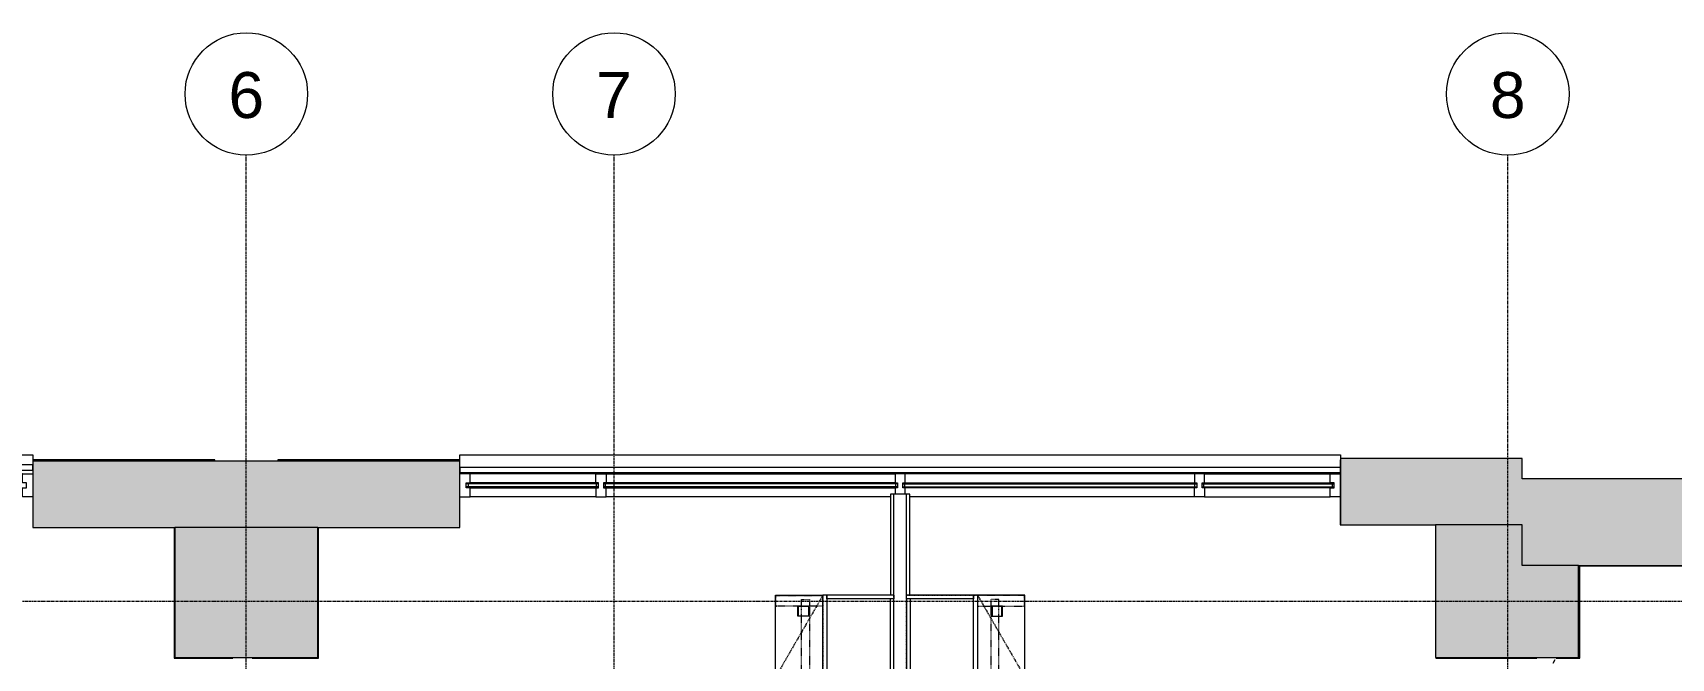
# Model space of a CAD drawing. Header units: inches. Extents: x 29752 to 31446, y 4278 to 5722.
# Drawn here: x 30802.5 to 31123.4, y 5599.6 to 5722.1 of the extents above; entities that cross this region are included whole.
import ezdxf

# ---------------------------------------------------------------- set-up
doc = ezdxf.new("R2010")
doc.units = ezdxf.units.IN
doc.header["$MEASUREMENT"] = 0
for name, pattern in [('Dash', [0.25, 0.125, -0.125]), ('Grid Line 1_2_', [0.875, 0.5, -0.125, 0.125, -0.125]), ('Hidden', [0.28125, 0.1875, -0.09375]), ('Overhead', [0.15625, 0.09375, -0.0625])]:
    doc.linetypes.add(name, pattern=pattern)
for name, color, linetype, lineweight in [('1900 Duke Street_2nd Flr_LINKED_dwg', 8, 'Continuous', 9), ('A-GLAZ-CURT', 52, 'Continuous', 9), ('A-WALL', 113, 'Continuous', 13), ('A-WALL-PATT', 111, 'Continuous', 13), ('AE-GLAZING', 7, 'Continuous', 9), ('AE-SILL', 7, 'Continuous', 9), ('AE-WALLS-PATT', 7, 'Continuous', 9), ('AE-WALLS-TENANT', 7, 'Continuous', 9), ('I-FURN-PNLS', 30, 'Continuous', 9), ('I-WALL', 2, 'Continuous', 13), ('Q-CASE', 31, 'Continuous', 9), ('Q-CASE-HDLN', 31, 'Dash', 9), ('S-GRID', 1, 'Continuous', 9), ('S-GRID-IDEN', 1, 'Continuous', 9)]:
    doc.layers.add(name, color=color, linetype=linetype, lineweight=lineweight)
doc.styles.add('Swis721 Lt BT', font='swissl.ttf', dxfattribs={"height": 9})
pattern_1 = [(0, (0, 0), (30.72, 7.68), [1.267, -21.773, 1.267, -21.773, -122.88]), (0, (0, 0), (30.72, 7.68), [-46.08, 1.267, -44.813, 1.267, -21.773, -53.76]), (0, (0, 0), (30.72, 7.68), [-115.2, 1.267, -14.093, 1.267, -37.133]), (120, (11.52, 3.84), (-22.0110751, 22.7643004), [1.267, -21.773, 1.267, -21.773, -122.88]), (120, (11.52, 3.84), (-22.0110751, 22.7643004), [-46.08, 1.267, -44.813, 1.267, -21.773, -53.76]), (120, (11.52, 3.84), (-22.0110751, 22.7643004), [-115.2, 1.267, -14.093, 1.267, -37.133]), (240, (15.36, 19.2), (-8.7089249, -30.4443004), [1.267, -21.773, 1.267, -21.773, -122.88]), (240, (15.36, 19.2), (-8.7089249, -30.4443004), [-46.08, 1.267, -44.813, 1.267, -21.773, -53.76]), (240, (15.36, 19.2), (-8.7089249, -30.4443004), [-115.2, 1.267, -14.093, 1.267, -37.133])]

# ---------------------------------------------------------------- blocks, each defined once
blk = doc.blocks.new('1900 Duke Street_2nd Flr_LINKED_dwg-5565117-FIRST FLOOR POWER _ SIGNAL')
at = {"layer": 'AE-WALLS-PATT'}
h = blk.add_hatch(color=256, dxfattribs=at)
h.paths.add_polyline_path([(1743.81, 1220.75), (1759.94, 1220.75), (1759.94, 1246.37), (1759.81, 1246.37), (1759.8, 1220.87), (1731.81, 1220.87), (1731.81, 1246.37), (1731.69, 1246.37), (1731.69, 1220.75), (1743.19, 1220.75)], flags=0)
h.paths.add_polyline_path([(1739.63, 1259.37), (1739.63, 1259.62), (1704, 1259.62), (1704, 1259.37), (1739.47, 1259.37)], flags=0)
h.paths.add_polyline_path([(1752, 1259.37), (1787.63, 1259.37), (1787.63, 1259.62), (1752, 1259.62)], flags=0)
h = blk.add_hatch(color=256, dxfattribs=at)
h.paths.add_polyline_path([(1998.5, 1220.75), (2006.94, 1220.75), (2006.94, 1238.87), (2006.68, 1238.87), (2006.68, 1220.87), (1978.69, 1220.87), (1978.69, 1220.75), (1995.63, 1220.75)], flags=0)
h.paths.add_polyline_path([(1960.06, 1246.87), (1960.06, 1257.12), (1960, 1257.12), (1960, 1246.87)], flags=0)
h.paths.add_polyline_path([(1960, 1258.12), (1960.06, 1258.12), (1960.06, 1259.62), (1960, 1259.62)], flags=0)
at = {"layer": 'AE-GLAZING'}
for p, q in [((1814.75, 1254.92), (1788.88, 1254.92)), ((1789.25, 1254.92), (1789.25, 1254.32)), ((1814.25, 1255.12), (1789.63, 1255.12)), ((1814.37, 1254.32), (1814.37, 1254.92)), ((1873.34, 1254.92), (1815.75, 1254.92)), ((1816.13, 1254.32), (1816.13, 1254.92)), ((1872.97, 1254.32), (1872.97, 1254.92)), ((1874.34, 1254.92), (1931.94, 1254.92)), ((1874.72, 1254.32), (1874.72, 1254.92)), ((1931.44, 1256.87), (1874.84, 1256.87)), ((1931.56, 1254.32), (1931.56, 1254.92)), ((1932.94, 1254.92), (1958.81, 1254.92)), ((1933.31, 1254.32), (1933.31, 1254.92)), ((1933.44, 1255.12), (1958.06, 1255.12)), ((1958.44, 1254.92), (1958.44, 1254.32)), ((1814.75, 1254.32), (1788.88, 1254.32)), ((1814.25, 1252.37), (1789.63, 1252.37)), ((1873.34, 1254.32), (1815.75, 1254.32)), ((1871.97, 1252.37), (1816.25, 1252.37)), ((1874.34, 1254.32), (1931.94, 1254.32)), ((1931.44, 1252.37), (1875.72, 1252.37)), ((1932.94, 1254.32), (1958.81, 1254.32)), ((1933.44, 1252.37), (1958.06, 1252.37))]:
    blk.add_line(p, q, dxfattribs=at)
at = {"layer": 'AE-GLAZING', "flags": 128}
for points in [[(1702, 1256.87), (1677.38, 1256.87), (1677.38, 1255.12), (1676.88, 1255.12), (1676.88, 1254.12), (1677.38, 1254.12), (1702, 1254.12), (1702.75, 1254.12), (1702.75, 1255.12), (1702, 1255.12), (1702, 1256.87), (1704, 1256.87)], [(1787.63, 1252.37), (1789.63, 1252.37), (1789.63, 1254.12), (1814.25, 1254.12), (1814.75, 1254.12), (1814.75, 1255.12), (1814.25, 1255.12), (1814.25, 1256.87), (1789.63, 1256.87)], [(1789.63, 1254.12), (1788.88, 1254.12), (1788.88, 1255.12), (1789.63, 1255.12), (1789.63, 1256.87), (1787.63, 1256.87)], [(1814.25, 1256.87), (1816.25, 1256.87), (1816.25, 1255.12)], [(1872.84, 1255.12), (1816.25, 1255.12), (1815.75, 1255.12), (1815.75, 1254.12), (1816.25, 1254.12), (1872.84, 1254.12), (1872.84, 1252.87)], [(1816.25, 1256.87), (1872.84, 1256.87), (1872.84, 1255.12), (1873.34, 1255.12), (1873.34, 1254.12), (1872.84, 1254.12)], [(1874.84, 1252.87), (1874.84, 1254.12), (1874.34, 1254.12), (1874.34, 1255.12), (1874.84, 1255.12), (1874.84, 1256.87), (1872.84, 1256.87)], [(1874.84, 1255.12), (1931.44, 1255.12), (1931.94, 1255.12), (1931.94, 1254.12), (1931.44, 1254.12), (1874.84, 1254.12)], [(1933.44, 1256.87), (1931.44, 1256.87), (1931.44, 1255.12)], [(1960.06, 1252.37), (1958.06, 1252.37), (1958.06, 1254.12), (1933.44, 1254.12), (1932.94, 1254.12), (1932.94, 1255.12), (1933.44, 1255.12), (1933.44, 1256.87), (1958.06, 1256.87)], [(1958.06, 1254.12), (1958.81, 1254.12), (1958.81, 1255.12), (1958.06, 1255.12), (1958.06, 1256.87), (1960.06, 1256.87)], [(1704, 1252.37), (1702, 1252.37), (1702, 1254.12)], [(1814.25, 1254.12), (1814.25, 1252.37), (1816.25, 1252.37), (1816.25, 1254.12)], [(1933.44, 1254.12), (1933.44, 1252.37), (1931.44, 1252.37), (1931.44, 1254.12)]]:
    blk.add_lwpolyline(points, dxfattribs=at)
at = {"layer": 'AE-SILL', "flags": 128}
for points in [[(1531.56, 1260.62), (1704, 1260.62), (1704, 1259.62)], [(1787.63, 1259.62), (1787.63, 1260.62), (1960.06, 1260.62), (1960.06, 1259.87)]]:
    blk.add_lwpolyline(points, dxfattribs=at)
at = {"layer": 'AE-WALLS-TENANT'}
for p, q in [((1960, 1257.12), (1960, 1246.87)), ((1759.94, 1220.75), (1759.94, 1246.37)), ((1746.94, 1220.75), (1759.94, 1220.75))]:
    blk.add_line(p, q, dxfattribs=at)
at = {"layer": 'AE-WALLS-TENANT', "flags": 128}
for points in [[(1739.63, 1259.37), (1739.63, 1259.62), (1704, 1259.62), (1704, 1259.37)], [(1787.63, 1259.37), (1787.63, 1259.62), (1752, 1259.62), (1752, 1259.37)], [(1960.06, 1259.62), (1960, 1259.62), (1960, 1258.12)], [(1960.06, 1259.62), (1960, 1259.62), (1960, 1258.12)], [(1960, 1257.12), (1960, 1246.87), (1960.06, 1246.87)], [(1731.69, 1246.37), (1731.69, 1220.75), (1743.19, 1220.75)], [(2002.25, 1220.75), (2006.94, 1220.75), (2006.94, 1238.87), (2047.25, 1238.87)], [(1978.69, 1220.88), (1978.69, 1220.75), (1998.5, 1220.75)]]:
    blk.add_lwpolyline(points, dxfattribs=at)
blk = doc.blocks.new('HermanMiller_LayoutStudio_GNTRF_PrimaryWorkSurfaceRectangularFlashGap - Lam 24D 72W Non-Sliding-5842112-FIRST FLOOR POWER _ SIGNAL')
at = {"layer": 'I-FURN-PNLS'}
for p, q in [((-15.75, 11.07), (-15.75, -11.47)), ((56.13, -11.47), (56.13, -2.18)), ((-15.75, -11.47), (56.13, -11.47))]:
    blk.add_line(p, q, dxfattribs=at)
blk = doc.blocks.new('HermanMiller_LayoutStudio_GNBR_BeamsRectangularPrimary - 72W for 24D-5806223-FIRST FLOOR POWER _ SIGNAL')
at = {"layer": 'I-FURN-PNLS', "linetype": 'Overhead'}
for p, q in [((1.2, -6.1), (0.87, -6.1)), ((0.87, -6.1), (0.87, -7.68)), ((1.99, -6.1), (1.23, -6.1)), ((2.1, -6.1), (1.99, -6.1)), ((2.17, -6.1), (2.1, -6.1)), ((4.11, -6.1), (2.17, -6.1)), ((15.92, -6.1), (4.11, -6.1)), ((21.71, -6.1), (15.95, -6.1)), ((21.82, -6.1), (21.71, -6.1)), ((23.16, -6.1), (21.82, -6.1)), ((23.28, -6.1), (23.16, -6.1)), ((35.88, -6.1), (23.28, -6.1)), ((0.87, -7.68), (1.2, -7.68)), ((1.23, -7.68), (1.99, -7.68)), ((1.99, -7.68), (2.1, -7.68)), ((2.1, -7.68), (2.17, -7.68)), ((2.17, -7.68), (4.11, -7.68)), ((4.11, -7.68), (15.92, -7.68)), ((15.95, -7.68), (21.71, -7.68)), ((21.71, -7.68), (21.82, -7.68)), ((21.82, -7.68), (23.16, -7.68)), ((23.16, -7.68), (23.28, -7.68)), ((23.28, -7.68), (35.88, -7.68)), ((2.17, -17.19), (0.87, -17.19)), ((0.87, -17.19), (0.87, -18.76)), ((0.87, -18.76), (2.17, -18.76)), ((4.11, -17.19), (2.17, -17.19)), ((2.17, -18.76), (4.11, -18.76)), ((69.71, -17.19), (4.11, -17.19)), ((4.11, -18.76), (67.77, -18.76)), ((67.77, -18.76), (69.1, -18.76)), ((69.11, -18.76), (69.71, -18.76)), ((71.02, -17.19), (69.71, -17.19)), ((69.71, -18.76), (71.02, -18.76)), ((71.02, -18.76), (71.02, -17.19))]:
    blk.add_line(p, q, dxfattribs=at)
blk = doc.blocks.new('HermanMiller_LayoutStudio_GNLFER_EngageLegDeskEndSingleRight - 24D Right Hand-5806152-FIRST FLOOR POWER _ SIGNAL')
at = {"layer": 'I-FURN-PNLS', "linetype": 'Overhead'}
for p, q in [((-1.05, -1.72), (-1.05, -10.83)), ((1.04, -10.8), (1.04, -1.72)), ((-0.94, -10.93), (0.91, -10.93))]:
    blk.add_line(p, q, dxfattribs=at)
at = {"layer": 'I-FURN-PNLS'}
for p, q in [((-2.99, -4.46), (-2.99, -6.62)), ((-1.05, -4.46), (-2.99, -4.46)), ((-1.05, -4.58), (-2.99, -4.58)), ((-2.99, -4.58), (-2.99, -6.51)), ((-1.05, -6.62), (-1.05, -4.46)), ((-1.05, -6.51), (-1.05, -4.58)), ((-2.99, -6.51), (-1.05, -6.51)), ((-2.99, -6.62), (-1.08, -6.62))]:
    blk.add_line(p, q, dxfattribs=at)
at = {"layer": 'I-FURN-PNLS', "linetype": 'Overhead'}
for centre, start, end in [((-0.94, -10.83), 180, 195), ((-0.94, -10.83), 195, 225), ((-0.94, -10.83), 225, 240), ((-0.94, -10.83), 240, 255), ((-0.94, -10.83), 255, 270), ((0.94, -10.83), 270, 285), ((0.94, -10.83), 285, 300), ((0.94, -10.83), 300, 315), ((0.94, -10.83), 315, 330), ((0.94, -10.83), 330, 345), ((0.94, -10.83), 345, 360)]:
    blk.add_arc(centre, 0.105, start, end, dxfattribs=at)
blk = doc.blocks.new('CW Cupbd Ohead - 23_5_h x 13 7_8_d - 2 Doors - 2 SHELVES-5842116-FIRST FLOOR POWER _ SIGNAL')
at = {"layer": 'Q-CASE'}
for p, q in [((2, -2.36), (2.75, -2.36)), ((2, -15.45), (2, -2.36)), ((2.75, -2.36), (2.75, -15.45)), ((37.25, -2.36), (2.75, -2.36)), ((2.75, -3.11), (37.25, -3.11)), ((37.25, -2.36), (38, -2.36)), ((37.25, -15.45), (37.25, -2.36)), ((38, -15.45), (38, -2.36)), ((2, -15.45), (20, -15.45)), ((2, -15.45), (2, -16.24)), ((2.75, -15.45), (2, -15.45)), ((20, -16.24), (20, -15.45)), ((20, -15.45), (38, -15.45)), ((20, -15.45), (20, -16.24)), ((38, -15.45), (37.25, -15.45)), ((38, -16.24), (38, -15.45)), ((20, -16.24), (2, -16.24)), ((38, -16.24), (20, -16.24))]:
    blk.add_line(p, q, dxfattribs=at)
at = {"layer": 'Q-CASE', "linetype": 'Hidden'}
for p, q in [((2, -16.24), (17.58, -25.24)), ((38, -16.24), (22.41, -25.24))]:
    blk.add_line(p, q, dxfattribs=at)
for centre, start, end in [((2, -16.24), 330, 0.5), ((38, -16.24), 179.5, 210)]:
    blk.add_arc(centre, 18, start, end, dxfattribs=at)
at = {"layer": 'Q-CASE-HDLN'}
for p, q in [((2, -16.24), (2, -2.36)), ((2, -2.36), (38, -2.36)), ((38, -2.36), (38, -16.24)), ((38, -16.24), (2, -16.24))]:
    blk.add_line(p, q, dxfattribs=at)
blk = doc.blocks.new('HermanMiller_LayoutStudio_GNTRF_PrimaryWorkSurfaceRectangularFlashGap - Lam 24D 72W Non-Sliding-V3-FIRST FLOOR POWER _ SIGNAL')
at = {"layer": 'I-FURN-PNLS'}
for p, q in [((-15.75, 11.47), (56.13, 11.47)), ((-15.75, -11.07), (-15.75, 11.47)), ((56.13, 11.47), (56.13, 2.18))]:
    blk.add_line(p, q, dxfattribs=at)
blk = doc.blocks.new('HermanMiller_LayoutStudio_GNBR_BeamsRectangularPrimary - 72W for 24D-V4-FIRST FLOOR POWER _ SIGNAL')
at = {"layer": 'I-FURN-PNLS', "linetype": 'Overhead'}
for p, q in [((0.87, 18.76), (2.17, 18.76)), ((0.87, 17.19), (0.87, 18.76)), ((2.17, 17.19), (0.87, 17.19)), ((2.17, 18.76), (4.11, 18.76)), ((4.11, 17.19), (2.17, 17.19)), ((4.11, 18.76), (67.77, 18.76)), ((69.71, 17.19), (4.11, 17.19)), ((67.77, 18.76), (69.1, 18.76)), ((69.11, 18.76), (69.71, 18.76)), ((69.71, 18.76), (71.02, 18.76)), ((71.02, 17.19), (69.71, 17.19)), ((71.02, 18.76), (71.02, 17.19)), ((0.87, 7.68), (1.2, 7.68)), ((0.87, 6.1), (0.87, 7.68)), ((1.23, 7.68), (1.99, 7.68)), ((1.99, 7.68), (2.1, 7.68)), ((2.1, 7.68), (2.17, 7.68)), ((2.17, 7.68), (4.11, 7.68)), ((4.11, 7.68), (15.92, 7.68)), ((15.95, 7.68), (21.71, 7.68)), ((21.71, 7.68), (21.82, 7.68)), ((21.82, 7.68), (23.16, 7.68)), ((23.16, 7.68), (23.28, 7.68)), ((23.28, 7.68), (35.88, 7.68)), ((1.2, 6.1), (0.87, 6.1)), ((1.99, 6.1), (1.23, 6.1)), ((2.1, 6.1), (1.99, 6.1)), ((2.17, 6.1), (2.1, 6.1)), ((4.11, 6.1), (2.17, 6.1)), ((15.92, 6.1), (4.11, 6.1)), ((21.71, 6.1), (15.95, 6.1)), ((21.82, 6.1), (21.71, 6.1)), ((23.16, 6.1), (21.82, 6.1)), ((23.28, 6.1), (23.16, 6.1)), ((35.88, 6.1), (23.28, 6.1))]:
    blk.add_line(p, q, dxfattribs=at)
blk = doc.blocks.new('HermanMiller_LayoutStudio_GNLFER_EngageLegDeskEndSingleRight - 24D Right Hand-V7-FIRST FLOOR POWER _ SIGNAL')
at = {"layer": 'I-FURN-PNLS', "linetype": 'Overhead'}
for p, q in [((-1.05, 1.72), (-1.05, 10.83)), ((-0.94, 10.93), (0.91, 10.93)), ((1.04, 10.8), (1.04, 1.72))]:
    blk.add_line(p, q, dxfattribs=at)
at = {"layer": 'I-FURN-PNLS'}
for p, q in [((-2.99, 6.62), (-1.08, 6.62)), ((-2.99, 4.46), (-2.99, 6.62)), ((-2.99, 6.51), (-1.05, 6.51)), ((-2.99, 4.58), (-2.99, 6.51)), ((-1.05, 6.62), (-1.05, 4.46)), ((-1.05, 6.51), (-1.05, 4.58)), ((-1.05, 4.58), (-2.99, 4.58)), ((-1.05, 4.46), (-2.99, 4.46))]:
    blk.add_line(p, q, dxfattribs=at)
at = {"layer": 'I-FURN-PNLS', "linetype": 'Overhead'}
for centre, start, end in [((-0.94, 10.83), 150, 180), ((-0.94, 10.83), 135, 150), ((-0.94, 10.83), 120, 135), ((-0.94, 10.83), 90, 120), ((0.94, 10.83), 60, 90), ((0.94, 10.83), 15, 60), ((0.94, 10.83), 0, 15)]:
    blk.add_arc(centre, 0.105, start, end, dxfattribs=at)
blk = doc.blocks.new('CW Cupbd Ohead - 23_5_h x 13 7_8_d - 2 Doors - 2 SHELVES-5948624-FIRST FLOOR POWER _ SIGNAL')
at = {"layer": 'Q-CASE', "linetype": 'Hidden'}
for p, q in [((2, 16.24), (17.58, 25.24)), ((38, 16.24), (22.41, 25.24))]:
    blk.add_line(p, q, dxfattribs=at)
at = {"layer": 'Q-CASE'}
for p, q in [((2, 16.24), (20, 16.24)), ((2, 16.24), (2, 15.45)), ((20, 15.45), (20, 16.24)), ((20, 16.24), (38, 16.24)), ((20, 16.24), (20, 15.45)), ((38, 15.45), (38, 16.24)), ((20, 15.45), (2, 15.45)), ((2, 15.45), (2.75, 15.45)), ((2, 2.36), (2, 15.45)), ((2.75, 15.45), (2.75, 2.36)), ((38, 15.45), (20, 15.45)), ((37.25, 15.45), (38, 15.45)), ((37.25, 2.36), (37.25, 15.45)), ((38, 2.36), (38, 15.45)), ((2.75, 2.36), (2, 2.36)), ((37.25, 3.11), (2.75, 3.11)), ((2.75, 2.36), (37.25, 2.36)), ((38, 2.36), (37.25, 2.36))]:
    blk.add_line(p, q, dxfattribs=at)
at = {"layer": 'Q-CASE', "linetype": 'Hidden'}
for centre, start, end in [((2, 16.24), 359.5, 30), ((38, 16.24), 150, 180.5)]:
    blk.add_arc(centre, 18, start, end, dxfattribs=at)
at = {"layer": 'Q-CASE-HDLN'}
for p, q in [((38, 16.24), (2, 16.24)), ((2, 16.24), (2, 2.36)), ((38, 2.36), (38, 16.24)), ((2, 2.36), (38, 2.36))]:
    blk.add_line(p, q, dxfattribs=at)
blk = doc.blocks.new('System Panel - Glazed-6062658-FIRST FLOOR POWER _ SIGNAL')
at = {"layer": 'A-GLAZ-CURT', "lineweight": 13}
for p, q in [((86.21875, 1.75), (-86.21875, 1.75)), ((-86.21875, 1.75), (-86.21875, 0.75)), ((-86.21875, 0.75), (86.21875, 0.75)), ((86.21875, 0.75), (86.21875, 1.75))]:
    blk.add_line(p, q, dxfattribs=at)
blk = doc.blocks.new('Grid - Grid Head - Circle-50561-FIRST FLOOR POWER _ SIGNAL')
at = {"layer": 'S-GRID-IDEN'}
blk.add_circle((0, 0), 0.125, dxfattribs=at)

msp = doc.modelspace()

# ---------------------------------------------------------------- hatches: boundary and pattern name
at = {"layer": 'A-WALL'}
for points in [[(30838.17, 5599.69), (30858.36, 5599.69), (30858.36, 5625.19), (30830.36, 5625.19), (30830.36, 5599.69), (30832.36, 5599.69)], [(31105.23, 5599.69), (31105.23, 5617.71), (31094.17, 5617.71), (31094.17, 5625.69), (31077.23, 5625.68), (31077.24, 5599.69), (31103.36, 5599.69)]]:
    msp.add_hatch(color=250, dxfattribs=at).paths.add_polyline_path(points, flags=0)
at = {"layer": 'A-WALL-PATT', "lineweight": 9}
for points in [[(30832.36, 5625.19), (30886.17, 5625.19), (30886.17, 5638.19), (30802.55, 5638.19), (30802.55, 5625.19), (30830.78, 5625.19)], [(31070.73, 5625.69), (31094.17, 5625.7), (31094.17, 5638.69), (31058.61, 5638.69), (31058.61, 5625.69)], [(31105.54, 5617.71), (31129.8, 5617.71), (31129.8, 5634.71), (31094.17, 5634.71), (31094.17, 5617.71), (31105.53, 5617.71)]]:
    msp.add_hatch(color=7, dxfattribs=at).paths.add_polyline_path(points, flags=0)
h = msp.add_hatch(dxfattribs=at)
h.set_pattern_fill('FP_1', color=256, style=0, pattern_type=2)
h.set_pattern_definition(pattern_1)
h.paths.add_polyline_path([(30970.52, 5441.98), (30971.14, 5441.98), (30971.14, 5575.94), (30970.52, 5575.94), (30970.52, 5452.87)], flags=0)
h.paths.add_polyline_path([(30971.14, 5611.94), (30971.14, 5631.69), (30970.52, 5631.69), (30970.52, 5611.94), (30970.87, 5611.94)], flags=0)
h = msp.add_hatch(dxfattribs=at)
h.set_pattern_fill('FP_1', color=256, style=0, pattern_type=2)
h.set_pattern_definition(pattern_1)
h.paths.add_polyline_path([(30974.27, 5441.98), (30974.27, 5575.94), (30973.64, 5575.94), (30973.64, 5441.98)], flags=0)
h.paths.add_polyline_path([(30974.27, 5611.94), (30974.27, 5631.69), (30973.64, 5631.69), (30973.64, 5611.94), (30974.11, 5611.94)], flags=0)
h = msp.add_hatch(dxfattribs=at)
h.set_pattern_fill('FP_1', color=256, style=0, pattern_type=2)
h.set_pattern_definition(pattern_1)
h.paths.add_polyline_path([(30842.36, 5443.56), (30842.36, 5599.56), (30841.74, 5599.56), (30841.74, 5443.56)], flags=0)
h = msp.add_hatch(dxfattribs=at)
h.set_pattern_fill('FP_1', color=256, style=0, pattern_type=2)
h.set_pattern_definition(pattern_1)
h.paths.add_polyline_path([(30845.49, 5443.56), (30845.49, 5599.56), (30844.86, 5599.56), (30844.86, 5443.56)], flags=0)
h = msp.add_hatch(dxfattribs=at)
h.set_pattern_fill('FP_1', color=256, style=0, pattern_type=2)
h.set_pattern_definition(pattern_1)
h.paths.add_polyline_path([(31097.67, 5441.98), (31097.67, 5599.56), (31097.05, 5599.56), (31097.05, 5441.98)], flags=0)
h = msp.add_hatch(dxfattribs=at)
h.set_pattern_fill('FP_1', color=256, style=0, pattern_type=2)
h.set_pattern_definition(pattern_1)
h.paths.add_polyline_path([(31100.8, 5441.98), (31100.8, 5599.56), (31100.17, 5599.56), (31100.17, 5441.98)], flags=0)

# ---------------------------------------------------------------- linework, layer by layer
at = {"layer": 'A-WALL', "color": 8, "lineweight": 20}
for p, q in [((30886.17, 5638.19), (30802.55, 5638.19)), ((30802.55, 5638.19), (30802.55, 5625.19)), ((30886.17, 5625.19), (30886.17, 5638.19)), ((31094.17, 5638.69), (31058.61, 5638.69)), ((31058.61, 5638.69), (31058.61, 5625.69)), ((31094.17, 5634.71), (31094.17, 5638.69)), ((31129.8, 5634.71), (31094.17, 5634.71)), ((30802.55, 5625.19), (30830.36, 5625.19)), ((30830.36, 5625.19), (30830.36, 5599.69)), ((30858.36, 5625.19), (30886.17, 5625.19)), ((30858.36, 5599.69), (30858.36, 5625.19)), ((31058.61, 5625.69), (31077.23, 5625.69)), ((31077.23, 5625.69), (31077.23, 5599.69)), ((31105.23, 5617.71), (31145.8, 5617.71)), ((31105.23, 5599.69), (31105.23, 5617.71)), ((30830.36, 5599.69), (30858.36, 5599.69)), ((31077.23, 5599.69), (31105.23, 5599.69))]:
    msp.add_line(p, q, dxfattribs=at)
at = {"layer": 'A-WALL'}
for p, q in [((30971.14, 5611.94), (30971.14, 5631.69)), ((30973.64, 5611.94), (30973.64, 5631.69))]:
    msp.add_line(p, q, dxfattribs=at)
at = {"layer": 'A-WALL', "lineweight": 9}
for p, q in [((30858.36, 5625.19), (30830.36, 5625.19)), ((31094.17, 5625.69), (31077.23, 5625.69)), ((31094.17, 5617.71), (31094.17, 5625.69)), ((31105.23, 5617.71), (31094.17, 5617.71))]:
    msp.add_line(p, q, dxfattribs=at)
at = {"layer": 'I-WALL'}
for p, q in [((30970.52, 5631.69), (30970.52, 5611.94)), ((30974.27, 5631.69), (30970.52, 5631.69)), ((30974.27, 5611.94), (30974.27, 5631.69))]:
    msp.add_line(p, q, dxfattribs=at)
at = {"layer": 'S-GRID', "linetype": 'Grid Line 1_2_'}
for p, q in [((30844.36, 4277.77), (30844.36, 5698.13)), ((30916.36, 4277.77), (30916.36, 5698.13)), ((31091.36, 4277.77), (31091.36, 5698.13)), ((31445.42, 5610.71), (29775.66, 5610.71))]:
    msp.add_line(p, q, dxfattribs=at)

# ---------------------------------------------------------------- block references
at = {"layer": '1900 Duke Street_2nd Flr_LINKED_dwg', "color": 7}
msp.add_blockref('1900 Duke Street_2nd Flr_LINKED_dwg-5565117-FIRST FLOOR POWER _ SIGNAL', (29098.55, 4378.81), dxfattribs=at)
at = {"layer": 'A-GLAZ-CURT'}
for p in [(30716.33, 5635.69), (30972.39, 5635.19)]:
    msp.add_blockref('System Panel - Glazed-6062658-FIRST FLOOR POWER _ SIGNAL', p, dxfattribs=at)
at = {"layer": 'I-FURN-PNLS'}
for name, p, rotation in [('HermanMiller_LayoutStudio_GNTRF_PrimaryWorkSurfaceRectangularFlashGap - Lam 24D 72W Non-Sliding-V3-FIRST FLOOR POWER _ SIGNAL', (30959.45, 5555.8), 90.00000000000165), ('HermanMiller_LayoutStudio_GNLFER_EngageLegDeskEndSingleRight - 24D Right Hand-V7-FIRST FLOOR POWER _ SIGNAL', (30958.99, 5610.81), 90.00000000000165), ('HermanMiller_LayoutStudio_GNBR_BeamsRectangularPrimary - 72W for 24D-V4-FIRST FLOOR POWER _ SIGNAL', (30971.85, 5540.06), 90.00000000000165), ('HermanMiller_LayoutStudio_GNTRF_PrimaryWorkSurfaceRectangularFlashGap - Lam 24D 72W Non-Sliding-5842112-FIRST FLOOR POWER _ SIGNAL', (30985.34, 5555.8), 89.99999999999835), ('HermanMiller_LayoutStudio_GNBR_BeamsRectangularPrimary - 72W for 24D-5806223-FIRST FLOOR POWER _ SIGNAL', (30972.93, 5540.06), 89.99999999999835), ('HermanMiller_LayoutStudio_GNLFER_EngageLegDeskEndSingleRight - 24D Right Hand-5806152-FIRST FLOOR POWER _ SIGNAL', (30985.79, 5610.81), 89.99999999999835)]:
    msp.add_blockref(name, p, dxfattribs=dict(at, rotation=rotation))
at = {"layer": 'Q-CASE'}
for name, p, rotation in [('CW Cupbd Ohead - 23_5_h x 13 7_8_d - 2 Doors - 2 SHELVES-5948624-FIRST FLOOR POWER _ SIGNAL', (30973.51, 5573.94), 90.00000000000206), ('CW Cupbd Ohead - 23_5_h x 13 7_8_d - 2 Doors - 2 SHELVES-5842116-FIRST FLOOR POWER _ SIGNAL', (30971.28, 5573.94), 89.99999999999795)]:
    msp.add_blockref(name, p, dxfattribs=dict(at, rotation=rotation))
at = {"layer": 'S-GRID-IDEN', "xscale": 95.99999999999994, "yscale": 95.99999999999994, "zscale": 95.99999999999994}
for p in [(30844.36, 5710.13), (30916.36, 5710.13), (31091.36, 5710.13)]:
    msp.add_blockref('Grid - Grid Head - Circle-50561-FIRST FLOOR POWER _ SIGNAL', p, dxfattribs=at)

# ---------------------------------------------------------------- texts
at = {"layer": 'S-GRID-IDEN', "char_height": 9, "width": 8.181, "attachment_point": 1, "style": 'Swis721 Lt BT'}
for s, insert in [('6', (30840.86, 5714.42)), ('7', (30912.86, 5714.42)), ('8', (31087.86, 5714.42))]:
    msp.add_mtext(s, dxfattribs=dict(at, insert=insert))

doc.saveas('drawing.dxf')
